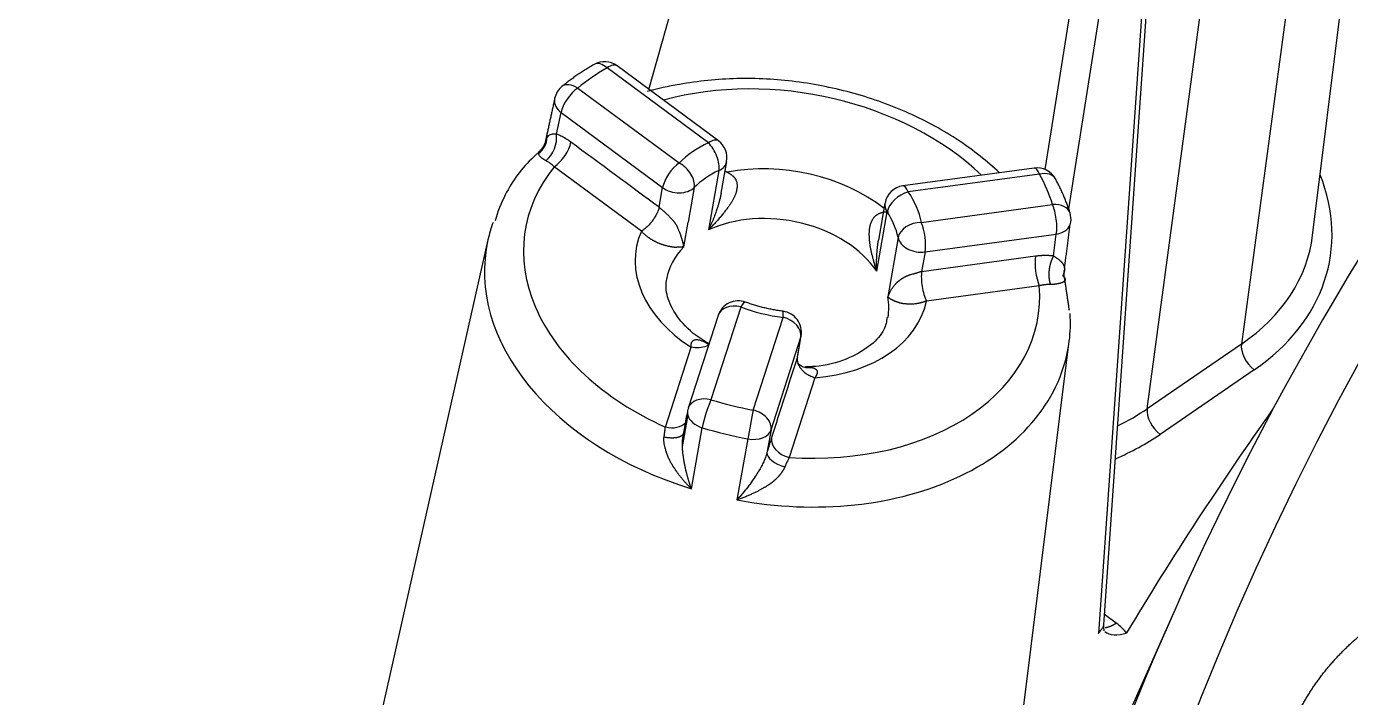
# Model space of a CAD drawing. Header units: millimetres. Extents: x -1286 to 291, y 5350 to 5880.
# Drawn here: x 26.77 to 45.72, y 5699.89 to 5709.49 of the extents above; entities that cross this region are included whole.
import ezdxf

# ---------------------------------------------------------------- set-up
doc = ezdxf.new("R2010")
doc.units = ezdxf.units.MM
doc.layers.add('粗实线层', color=7, linetype='Continuous', lineweight=35)

msp = doc.modelspace()

# ---------------------------------------------------------------- linework, layer by layer
at = {"layer": '粗实线层', "lineweight": 25}
for p, q in [((45.173, 5706.503), (46.277, 5715.359)), ((45.37, 5713.976), (44.154, 5704.948)), ((35.678, 5708.59), (36.991, 5713.27)), ((42.806, 5704.023), (44.022, 5713.051)), ((42.186, 5700.931), (42.841, 5710.319)), ((42.762, 5710.188), (42.108, 5700.808)), ((41.713, 5709.782), (41.344, 5707.446)), ((42.135, 5709.758), (41.68, 5706.881)), ((36.53, 5707.826), (35.079, 5708.898)), ((36.672, 5707.856), (35.221, 5708.928)), ((34.66, 5708.611), (36.112, 5707.539)), ((34.354, 5707.952), (34.421, 5708.259)), ((34.421, 5708.259), (35.872, 5707.187)), ((35.571, 5706.563), (34.323, 5707.484)), ((36.678, 5707.43), (36.529, 5706.581)), ((36.71, 5707.105), (36.79, 5707.562)), ((36.767, 5707.428), (36.798, 5707.405)), ((41.189, 5707.465), (39.311, 5707.211)), ((41.267, 5707.379), (39.389, 5707.124)), ((35.823, 5706.904), (35.872, 5707.187)), ((36.325, 5707.188), (36.239, 5706.693)), ((38.937, 5705.99), (39.085, 5706.839)), ((39.055, 5706.964), (38.962, 5706.432)), ((39.575, 5706.688), (41.453, 5706.943)), ((36.177, 5706.339), (36.239, 5706.693)), ((33.375, 5706.44), (31.365, 5697.518)), ((39.242, 5706.472), (39.094, 5705.623)), ((39.628, 5706.266), (41.506, 5706.521)), ((39.628, 5706.266), (39.579, 5705.982)), ((41.21, 5706.204), (39.579, 5705.982)), ((41.263, 5705.781), (39.649, 5705.562)), ((36.992, 5705.478), (36.565, 5704.151)), ((36.668, 5705.358), (36.241, 5704.031)), ((37.17, 5704.003), (37.596, 5705.33)), ((37.425, 5703.719), (37.851, 5705.046)), ((37.802, 5704.763), (37.851, 5705.046)), ((37.806, 5704.779), (37.856, 5705.066)), ((40.69, 5696.946), (41.691, 5704.989)), ((44.154, 5704.948), (42.806, 5704.023)), ((35.913, 5703.761), (36.28, 5704.902)), ((44.339, 5704.581), (42.991, 5703.655)), ((38.053, 5704.467), (37.686, 5703.326)), ((36.285, 5702.879), (36.441, 5703.751)), ((37.093, 5703.591), (36.936, 5702.719)), ((37.425, 5703.719), (37.366, 5703.393)), ((43.196, 5701.133), (41.264, 5696.786)), ((42.365, 5700.956), (42.197, 5701.08))]:
    msp.add_line(p, q, dxfattribs=at)
for centre, start, end in [((35.042, 5708.686), 53.5479, 119.7355), ((34.623, 5708.398), 129.4873, 167.7723), ((36.493, 5707.613), 350.1023, 53.5479), ((41.23, 5707.167), 28.5726, 97.7315), ((39.352, 5706.912), 97.7315, 170.1023), ((41.416, 5706.731), 352.6928, 17.3869), ((36.955, 5705.266), 69.5194, 162.1793), ((37.559, 5705.118), 350.1023, 82.7936), ((36.528, 5703.939), 162.1793, 169.8399)]:
    msp.add_arc(centre, 0.301, start, end, dxfattribs=at)
for centre, major_axis, ratio, start_param, end_param in [((123.545, 5677.375), (-82.27, 14.355), 0.699163, 5.736612, 7.185331), ((118.007, 5674.177), (-100.175, 17.479), 0.699163, 5.866607, 6.121744), ((123.443, 5676.79), (83.245, -14.525), 0.699163, 2.754267, 3.134506), ((37.699, 5706.664), (-3.823, 0.667), 0.699163, 5.582098, 5.743079), ((35.042, 5708.686), (0.15, -0.262), 0.546332, 2.153908, 3.141489), ((35.042, 5708.686), (-0.179, -0.243), 0.415765, 3.141614, 4.018489), ((37.575, 5705.956), (-3.666, 0.64), 0.699163, 3.947765, 5.30875), ((34.623, 5708.398), (0.179, 0.243), 0.415765, 0.876897, 2.447682), ((34.623, 5708.398), (0.192, -0.233), 0.61319, 2.054921, 3.141577), ((34.623, 5708.398), (-0.295, 0.064), 0.713292, 0.100466, 0.978914), ((34.623, 5708.398), (-0.295, 0.064), 0.713292, 0.000009, 0.100466), ((34.152, 5707.813), (-0.108, -0.281), 0.620968, 0.811324, 2.305428), ((34.517, 5707.909), (-0.295, 0.064), 0.713291, 6.22895, 6.571613), ((33.926, 5707.912), (-0.141, -0.266), 0.974602, 1.126813, 2.043784), ((34.36, 5707.697), (-0.179, -0.243), 0.415765, 0.876896, 2.447692), ((37.699, 5706.664), (1.881, -0.328), 0.699163, 2.356867, 2.685125), ((36.493, 5707.613), (-0.179, -0.243), 0.415765, 3.141606, 4.018472), ((36.493, 5707.613), (-0.128, 0.273), 0.505894, 3.767325, 5.338223), ((37.575, 5705.956), (-3.666, 0.64), 0.699163, 5.911012, 7.508559), ((36.075, 5707.326), (0.179, 0.243), 0.415765, 0.876913, 2.447692), ((36.075, 5707.326), (-0.213, 0.213), 0.64176, 3.565062, 5.135961), ((37.662, 5706.452), (1.584, -0.276), 0.699163, 2.356867, 2.685125), ((36.493, 5707.613), (-0.297, 0.052), 0.699163, 2.356867, 3.141596), ((37.575, 5705.956), (2.079, -0.363), 0.699163, 0.916546, 2.072642), ((41.23, 5707.167), (0.041, -0.299), 0.295836, 2.320451, 3.141582), ((41.23, 5707.167), (-0.265, -0.144), 0.624991, 3.141071, 4.251433), ((37.699, 5706.664), (-3.823, 0.667), 0.699163, 3.487703, 3.648684), ((36.075, 5707.326), (-0.297, 0.052), 0.699163, 0.950197, 2.685125), ((39.352, 5706.912), (0.041, -0.299), 0.295836, 2.320449, 3.141578), ((41.219, 5706.885), (4.201, -0.733), 0.699163, 5.662589, 6.689006), ((39.352, 5706.912), (0.25, 0.168), 0.5938, 1.053066, 2.623862), ((37.699, 5706.664), (1.881, -0.328), 0.699163, 0.262472, 0.59073), ((39.352, 5706.912), (-0.297, 0.052), 0.699163, 6.283172, 6.873915), ((37.662, 5706.452), (1.584, -0.276), 0.699163, 0.262472, 0.59073), ((41.416, 5706.731), (-0.288, -0.09), 0.672564, 3.141615, 4.378449), ((41.416, 5706.731), (-0.041, 0.299), 0.295836, 3.89124, 5.46204), ((37.516, 5705.615), (4.161, -0.726), 0.699163, 3.020429, 3.10745), ((37.514, 5705.602), (-1.584, 0.276), 0.699163, 3.732322, 5.49846), ((39.538, 5706.476), (0.296, 0.058), 0.690475, 1.311441, 2.882237), ((39.538, 5706.476), (-0.041, 0.299), 0.295836, 3.891246, 5.462042), ((41.416, 5706.731), (-0.299, 0.038), 0.709093, 1.965552, 2.949141), ((41.416, 5706.731), (-0.299, 0.038), 0.709093, 2.949141, 3.141581), ((37.516, 5705.615), (4.161, -0.726), 0.699163, 3.10745, 4.535761), ((37.575, 5705.956), (2.079, -0.363), 0.699163, 2.96936, 4.167038), ((39.538, 5706.476), (-0.297, 0.052), 0.699163, 0.262472, 1.997397), ((41.255, 5707.09), (3.905, -0.681), 0.699163, 5.662589, 6.317365), ((37.514, 5705.602), (-1.584, 0.276), 0.699163, 5.826717, 6.283208), ((41.3, 5705.993), (0.041, -0.299), 0.295836, 3.891246, 5.462042), ((37.575, 5705.956), (-3.666, 0.64), 0.699163, 1.722222, 3.319768), ((36.955, 5705.266), (0.287, -0.092), 0.711601, 1.669509, 3.141588), ((36.955, 5705.266), (-0.105, -0.282), 0.184581, 3.138393, 3.933062), ((37.699, 5706.664), (1.881, -0.328), 0.699163, 4.451262, 4.77952), ((37.575, 5705.956), (2.079, -0.363), 0.699163, 5.063755, 6.261432), ((37.514, 5705.602), (-1.584, 0.276), 0.699163, 3.141573, 3.404065), ((37.559, 5705.118), (-0.038, -0.299), 0.04796, 2.366239, 3.145504), ((37.559, 5705.118), (-0.287, 0.092), 0.711601, 3.240305, 4.811101), ((37.516, 5705.615), (4.161, -0.726), 0.699163, 0.034144, 0.167094), ((37.516, 5705.615), (4.161, -0.726), 0.699163, 4.695021, 6.31733), ((37.559, 5705.118), (-0.297, 0.052), 0.699163, 3.044592, 3.141612), ((44.376, 5704.793), (0.171, -0.249), 0.581644, 3.712984, 5.248873), ((36.528, 5703.939), (0.287, -0.092), 0.711601, 1.669509, 3.141588), ((36.528, 5703.939), (-0.297, 0.053), 0.67382, 0.00002, 0.306684), ((36.528, 5703.939), (0.088, 0.288), 0.126232, 0.782143, 2.318039), ((37.699, 5706.664), (-3.823, 0.667), 0.699163, 1.393308, 1.554289), ((37.133, 5703.791), (0.055, 0.296), 0.011801, 0.774295, 2.310191), ((37.133, 5703.791), (-0.287, 0.092), 0.711601, 3.240298, 4.811101), ((39.907, 5706.165), (3.905, -0.681), 0.699163, 5.515301, 5.662589), ((122.418, 5670.919), (85.524, -14.923), 0.699163, 2.819189, 2.879704), ((43.028, 5703.868), (0.171, -0.249), 0.581644, 3.712984, 5.248873), ((35.95, 5703.974), (-0.287, 0.092), 0.711601, 1.669509, 2.825542), ((36.528, 5703.939), (-0.297, 0.053), 0.67382, 0.306684, 1.396508), ((37.663, 5706.459), (-4.119, 0.719), 0.699163, 1.393308, 1.554289), ((37.133, 5703.791), (-0.297, 0.053), 0.67382, 1.557391, 3.047746), ((37.723, 5703.538), (0.287, -0.092), 0.711601, 3.240305, 4.811101), ((39.871, 5705.96), (4.201, -0.733), 0.699163, 5.460081, 5.662589), ((37.658, 5703.321), (0.29, -0.082), 0.44481, 3.218981, 4.713119), ((118.501, 5677.009), (-100.383, 17.515), 0.699163, 6.161367, 8.554451), ((118.501, 5677.009), (100.021, -17.452), 0.699163, 3.021746, 5.411936), ((42.574, 5701.168), (-0.397, -0.308), 0.56679, 0.11467, 1.013422)]:
    msp.add_ellipse(centre, major_axis=major_axis, ratio=ratio, start_param=start_param, end_param=end_param, dxfattribs=at)
for points, degree in [([(34.892, 5708.947), (34.643, 5708.805), (34.432, 5708.631)], 2), ([(34.325, 5708.441), (34.219, 5707.951)], 1), ([(34.225, 5707.984), (34.196, 5707.849)], 1), ([(34.354, 5707.952), (34.344, 5707.953), (34.323, 5707.953), (34.293, 5707.949), (34.266, 5707.941), (34.241, 5707.929), (34.228, 5707.917), (34.222, 5707.91)], 3), ([(34.562, 5707.835), (34.537, 5707.855), (34.487, 5707.888), (34.418, 5707.926), (34.375, 5707.944), (34.354, 5707.952)], 3), ([(35.823, 5706.904), (35.403, 5707.215), (34.983, 5707.525), (34.562, 5707.835)], 3), ([(34.118, 5707.706), (34.035, 5707.63)], 1), ([(34.205, 5707.571), (34.193, 5707.577), (34.172, 5707.589), (34.144, 5707.609), (34.121, 5707.631), (34.106, 5707.652), (34.101, 5707.666), (34.1, 5707.673)], 3), ([(34.323, 5707.484), (34.309, 5707.498), (34.28, 5707.522), (34.241, 5707.551), (34.216, 5707.565), (34.205, 5707.571)], 3), ([(41.704, 5706.821), (41.625, 5707.072), (41.495, 5707.311)], 2), ([(41.625, 5706.037), (41.704, 5706.653)], 1), ([(41.466, 5706.207), (41.472, 5706.259), (41.486, 5706.364), (41.499, 5706.468), (41.506, 5706.521)], 3), ([(41.694, 5705.43), (41.626, 5705.884)], 1), ([(37.597, 5705.417), (37.318, 5705.452), (37.06, 5705.548)], 2), ([(37.802, 5704.763), (37.678, 5704.379), (37.555, 5703.994), (37.431, 5703.61)], 3), ([(36.234, 5703.929), (36.157, 5703.499)], 1), ([(37.431, 5703.61), (37.424, 5703.586), (37.409, 5703.538), (37.387, 5703.465), (37.373, 5703.417), (37.366, 5703.393)], 3), ([(37.686, 5703.326), (37.678, 5703.312), (37.663, 5703.282), (37.642, 5703.237), (37.628, 5703.207), (37.622, 5703.192)], 3), ([(42.512, 5700.814), (42.492, 5700.84), (42.448, 5700.889), (42.394, 5700.935), (42.365, 5700.956)], 3)]:
    msp.add_open_spline(points, degree=degree, dxfattribs=at)
for points, degree, knots in [([(40.693, 5707.399), (40.515, 5707.563), (40.12, 5707.879), (39.414, 5708.265), (38.621, 5708.552), (37.783, 5708.721), (36.932, 5708.767), (36.221, 5708.693), (35.802, 5708.602), (35.654, 5708.56)], 3, [0, 0, 0, 0, 0.144586, 0.297301, 0.450319, 0.603436, 0.756772, 0.91048, 1, 1, 1, 1]), ([(34.197, 5707.851), (34.191, 5707.828), (34.174, 5707.785), (34.145, 5707.739), (34.123, 5707.719), (34.119, 5707.716)], 3, [0, 0, 0, 0, 0.439362, 0.890691, 1, 1, 1, 1]), ([(34.222, 5707.91), (34.218, 5707.906), (34.212, 5707.897), (34.203, 5707.88), (34.199, 5707.864), (34.197, 5707.853), (34.196, 5707.849)], 3, [0, 0, 0, 0, 0.289028, 0.578056, 0.867084, 1, 1, 1, 1]), ([(34.035, 5707.63), (34.032, 5707.628), (33.858, 5707.469), (33.643, 5707.166), (33.513, 5706.84), (33.476, 5706.712)], 3, [0, 0, 0, 0, 0.009346, 0.627215, 1, 1, 1, 1]), ([(34.1, 5707.673), (34.099, 5707.677), (34.099, 5707.685), (34.103, 5707.697), (34.11, 5707.706), (34.116, 5707.712), (34.119, 5707.714)], 3, [0, 0, 0, 0, 0.283799, 0.567597, 0.851396, 1, 1, 1, 1]), ([(36.798, 5707.405), (36.801, 5707.404), (36.807, 5707.401), (36.816, 5707.396), (36.824, 5707.391), (36.832, 5707.387), (36.84, 5707.382), (36.848, 5707.377), (36.855, 5707.372), (36.862, 5707.366), (36.868, 5707.361), (36.875, 5707.356), (36.88, 5707.351), (36.886, 5707.345), (36.891, 5707.34), (36.896, 5707.334), (36.901, 5707.329), (36.905, 5707.323), (36.909, 5707.317), (36.913, 5707.312), (36.916, 5707.306), (36.92, 5707.3), (36.925, 5707.29), (36.931, 5707.274), (36.936, 5707.252), (36.939, 5707.229), (36.939, 5707.204), (36.937, 5707.178), (36.933, 5707.151), (36.928, 5707.127), (36.922, 5707.108), (36.917, 5707.094), (36.911, 5707.078), (36.904, 5707.063), (36.896, 5707.046), (36.888, 5707.029), (36.878, 5707.012), (36.868, 5706.994), (36.856, 5706.975), (36.844, 5706.956), (36.831, 5706.936), (36.817, 5706.916), (36.802, 5706.895), (36.786, 5706.874), (36.77, 5706.852), (36.752, 5706.829), (36.734, 5706.807), (36.715, 5706.783), (36.695, 5706.759), (36.674, 5706.735), (36.652, 5706.71), (36.63, 5706.685), (36.606, 5706.66), (36.581, 5706.634), (36.556, 5706.607), (36.538, 5706.59), (36.529, 5706.581)], 3, [0, 0, 0, 0, 0.010183, 0.020129, 0.029842, 0.039326, 0.048589, 0.057634, 0.066467, 0.075094, 0.083521, 0.091754, 0.0998, 0.107664, 0.115353, 0.122876, 0.130237, 0.137446, 0.144511, 0.151438, 0.158236, 0.164914, 0.171481, 0.193779, 0.216662, 0.24039, 0.265178, 0.291199, 0.318589, 0.347452, 0.361831, 0.377, 0.392985, 0.409801, 0.427462, 0.445979, 0.465356, 0.485601, 0.506715, 0.528701, 0.551559, 0.575289, 0.599893, 0.62537, 0.651719, 0.678943, 0.707041, 0.736017, 0.765872, 0.796611, 0.828239, 0.860762, 0.894189, 0.92853, 0.963796, 1, 1, 1, 1]), ([(36.71, 5707.105), (36.71, 5707.105), (36.71, 5707.102), (36.709, 5707.097), (36.707, 5707.089), (36.706, 5707.081), (36.704, 5707.074), (36.703, 5707.066), (36.701, 5707.059), (36.7, 5707.051), (36.698, 5707.044), (36.696, 5707.036), (36.694, 5707.029), (36.692, 5707.021), (36.69, 5707.014), (36.689, 5707.007), (36.687, 5706.999), (36.684, 5706.99), (36.681, 5706.978), (36.677, 5706.963), (36.671, 5706.945), (36.665, 5706.924), (36.658, 5706.901), (36.649, 5706.875), (36.64, 5706.846), (36.628, 5706.815), (36.616, 5706.781), (36.602, 5706.745), (36.586, 5706.707), (36.569, 5706.667), (36.55, 5706.624), (36.536, 5706.595), (36.529, 5706.581)], 3, [0, 0, 0, 0, 0.001216, 0.014277, 0.027365, 0.04048, 0.053619, 0.066781, 0.079965, 0.093167, 0.106388, 0.119626, 0.13288, 0.146151, 0.159438, 0.172739, 0.183872, 0.200355, 0.222207, 0.249445, 0.282087, 0.320147, 0.36364, 0.412581, 0.466978, 0.526824, 0.592114, 0.662844, 0.738998, 0.820558, 0.907546, 1, 1, 1, 1]), ([(35.823, 5706.904), (35.82, 5706.889), (35.815, 5706.873), (35.803, 5706.841), (35.796, 5706.825), (35.78, 5706.793), (35.771, 5706.777), (35.757, 5706.754), (35.75, 5706.743), (35.742, 5706.732), (35.738, 5706.725), (35.735, 5706.722), (35.723, 5706.705), (35.712, 5706.691), (35.688, 5706.662), (35.674, 5706.648), (35.647, 5706.621), (35.632, 5706.608), (35.602, 5706.583), (35.586, 5706.572), (35.571, 5706.563)], 3, [0, 0, 0, 0, 0.125, 0.125, 0.25, 0.25, 0.375, 0.375, 0.4375, 0.46875, 0.46875, 0.5, 0.5, 0.625, 0.625, 0.75, 0.75, 0.875, 0.875, 1, 1, 1, 1]), ([(36.177, 5706.339), (36.176, 5706.343), (36.175, 5706.351), (36.173, 5706.363), (36.171, 5706.375), (36.169, 5706.386), (36.166, 5706.397), (36.164, 5706.406), (36.161, 5706.416), (36.159, 5706.424), (36.157, 5706.432), (36.154, 5706.44), (36.152, 5706.446), (36.15, 5706.453), (36.148, 5706.458), (36.147, 5706.463), (36.145, 5706.468), (36.143, 5706.472), (36.142, 5706.478), (36.14, 5706.485), (36.137, 5706.493), (36.134, 5706.503), (36.13, 5706.514), (36.126, 5706.526), (36.121, 5706.539), (36.114, 5706.553), (36.107, 5706.569), (36.1, 5706.587), (36.093, 5706.603), (36.088, 5706.616), (36.084, 5706.625), (36.08, 5706.634), (36.075, 5706.644), (36.069, 5706.653), (36.063, 5706.662), (36.057, 5706.671), (36.05, 5706.681), (36.043, 5706.69), (36.035, 5706.7), (36.027, 5706.71), (36.019, 5706.719), (36.01, 5706.729), (36.001, 5706.739), (35.991, 5706.749), (35.982, 5706.76), (35.971, 5706.77), (35.961, 5706.781), (35.951, 5706.791), (35.94, 5706.801), (35.93, 5706.811), (35.919, 5706.821), (35.909, 5706.83), (35.899, 5706.84), (35.888, 5706.849), (35.878, 5706.858), (35.869, 5706.866), (35.859, 5706.875), (35.85, 5706.883), (35.84, 5706.89), (35.832, 5706.897), (35.826, 5706.902), (35.823, 5706.904)], 3, [0, 0, 0, 0, 0.026442, 0.051586, 0.075435, 0.097989, 0.119253, 0.13923, 0.157925, 0.175341, 0.191481, 0.206348, 0.219947, 0.232281, 0.243355, 0.253173, 0.261739, 0.269907, 0.280462, 0.293392, 0.308682, 0.32631, 0.346252, 0.368476, 0.392947, 0.419655, 0.448789, 0.480438, 0.514679, 0.530161, 0.545786, 0.561548, 0.577442, 0.59346, 0.609598, 0.625849, 0.642205, 0.658656, 0.675192, 0.691797, 0.708459, 0.725158, 0.741876, 0.758604, 0.775355, 0.792212, 0.80868, 0.824762, 0.840455, 0.855755, 0.870653, 0.885147, 0.899247, 0.912965, 0.926316, 0.939318, 0.951994, 0.96437, 0.976477, 0.988348, 1, 1, 1, 1]), ([(38.937, 5705.99), (38.934, 5706), (38.928, 5706.019), (38.919, 5706.048), (38.911, 5706.075), (38.904, 5706.1), (38.898, 5706.124), (38.892, 5706.146), (38.886, 5706.166), (38.881, 5706.185), (38.877, 5706.202), (38.873, 5706.217), (38.869, 5706.23), (38.866, 5706.242), (38.864, 5706.252), (38.862, 5706.26), (38.859, 5706.273), (38.855, 5706.29), (38.85, 5706.313), (38.846, 5706.337), (38.843, 5706.361), (38.839, 5706.386), (38.837, 5706.412), (38.834, 5706.438), (38.832, 5706.465), (38.831, 5706.49), (38.831, 5706.512), (38.831, 5706.53), (38.831, 5706.549), (38.832, 5706.566), (38.833, 5706.584), (38.835, 5706.6), (38.838, 5706.617), (38.841, 5706.633), (38.845, 5706.648), (38.849, 5706.663), (38.854, 5706.678), (38.859, 5706.691), (38.865, 5706.705), (38.871, 5706.718), (38.878, 5706.73), (38.885, 5706.742), (38.893, 5706.753), (38.902, 5706.764), (38.911, 5706.773), (38.921, 5706.783), (38.931, 5706.791), (38.943, 5706.8), (38.954, 5706.807), (38.966, 5706.814), (38.979, 5706.82), (38.993, 5706.825), (39.007, 5706.829), (39.021, 5706.833), (39.036, 5706.836), (39.052, 5706.838), (39.069, 5706.839), (39.086, 5706.84), (39.097, 5706.84), (39.103, 5706.839)], 3, [0, 0, 0, 0, 0.030508, 0.05931, 0.086412, 0.111817, 0.135526, 0.157537, 0.17785, 0.196462, 0.213368, 0.228567, 0.242053, 0.253822, 0.263871, 0.272197, 0.278796, 0.300881, 0.32352, 0.34673, 0.370528, 0.394932, 0.419956, 0.445616, 0.471928, 0.498905, 0.517428, 0.535547, 0.55327, 0.570606, 0.587564, 0.604155, 0.62039, 0.636283, 0.651848, 0.667102, 0.682062, 0.69675, 0.711186, 0.725397, 0.739408, 0.753249, 0.766953, 0.780553, 0.794086, 0.80759, 0.821107, 0.834677, 0.848345, 0.862155, 0.87615, 0.890376, 0.904877, 0.919695, 0.934875, 0.950456, 0.966478, 0.982981, 1, 1, 1, 1]), ([(36.177, 5706.339), (36.173, 5706.338), (36.165, 5706.338), (36.154, 5706.337), (36.143, 5706.336), (36.133, 5706.335), (36.123, 5706.335), (36.113, 5706.334), (36.105, 5706.333), (36.097, 5706.333), (36.089, 5706.332), (36.083, 5706.332), (36.077, 5706.332), (36.071, 5706.331), (36.067, 5706.331), (36.063, 5706.331), (36.057, 5706.331), (36.049, 5706.331), (36.039, 5706.332), (36.028, 5706.333), (36.016, 5706.335), (36.004, 5706.337), (35.991, 5706.339), (35.977, 5706.342), (35.963, 5706.345), (35.949, 5706.348), (35.936, 5706.351), (35.925, 5706.354), (35.914, 5706.356), (35.903, 5706.36), (35.892, 5706.363), (35.88, 5706.366), (35.869, 5706.37), (35.858, 5706.374), (35.846, 5706.379), (35.834, 5706.383), (35.823, 5706.388), (35.811, 5706.393), (35.799, 5706.398), (35.787, 5706.404), (35.776, 5706.41), (35.764, 5706.416), (35.752, 5706.422), (35.74, 5706.428), (35.728, 5706.435), (35.716, 5706.442), (35.704, 5706.45), (35.692, 5706.458), (35.681, 5706.466), (35.669, 5706.474), (35.657, 5706.482), (35.646, 5706.491), (35.634, 5706.501), (35.623, 5706.51), (35.612, 5706.52), (35.601, 5706.53), (35.591, 5706.541), (35.58, 5706.552), (35.574, 5706.559), (35.571, 5706.563)], 3, [0, 0, 0, 0, 0.030508, 0.059311, 0.086413, 0.111818, 0.135526, 0.157538, 0.177851, 0.196462, 0.213369, 0.228568, 0.242054, 0.253823, 0.263872, 0.272198, 0.278797, 0.300883, 0.323522, 0.346732, 0.37053, 0.394933, 0.419958, 0.445618, 0.47193, 0.498908, 0.51743, 0.53555, 0.553273, 0.570609, 0.587567, 0.604158, 0.620393, 0.636286, 0.651851, 0.667105, 0.682065, 0.696752, 0.711189, 0.725399, 0.73941, 0.753252, 0.766955, 0.780555, 0.794088, 0.807592, 0.821109, 0.834679, 0.848347, 0.862156, 0.876152, 0.890377, 0.904878, 0.919696, 0.934875, 0.950456, 0.966479, 0.982981, 1, 1, 1, 1]), ([(38.937, 5705.99), (38.937, 5705.998), (38.936, 5706.013), (38.936, 5706.035), (38.935, 5706.057), (38.935, 5706.077), (38.935, 5706.096), (38.935, 5706.115), (38.935, 5706.132), (38.935, 5706.148), (38.936, 5706.162), (38.936, 5706.176), (38.936, 5706.189), (38.937, 5706.2), (38.937, 5706.21), (38.938, 5706.219), (38.938, 5706.227), (38.939, 5706.236), (38.94, 5706.245), (38.941, 5706.257), (38.942, 5706.271), (38.943, 5706.287), (38.945, 5706.305), (38.947, 5706.326), (38.95, 5706.348), (38.953, 5706.373), (38.957, 5706.4), (38.96, 5706.42), (38.962, 5706.431), (38.962, 5706.432)], 3, [0, 0, 0, 0, 0.054587, 0.106494, 0.155726, 0.202286, 0.246183, 0.287424, 0.326017, 0.36197, 0.395289, 0.425981, 0.454054, 0.479516, 0.502377, 0.522646, 0.54033, 0.557191, 0.57898, 0.605673, 0.637237, 0.673629, 0.714796, 0.760674, 0.811192, 0.866329, 0.926472, 0.991807, 1, 1, 1, 1]), ([(41.466, 5706.207), (41.462, 5706.207), (41.453, 5706.208), (41.44, 5706.21), (41.427, 5706.211), (41.413, 5706.212), (41.4, 5706.213), (41.386, 5706.213), (41.372, 5706.214), (41.358, 5706.214), (41.344, 5706.214), (41.329, 5706.214), (41.315, 5706.213), (41.3, 5706.213), (41.286, 5706.212), (41.271, 5706.211), (41.256, 5706.209), (41.24, 5706.208), (41.225, 5706.206), (41.215, 5706.205), (41.21, 5706.204)], 3, [0, 0, 0, 0, 0.053297, 0.106862, 0.160695, 0.214795, 0.269163, 0.323798, 0.378699, 0.433865, 0.489295, 0.544988, 0.600943, 0.657158, 0.713636, 0.770378, 0.827384, 0.884656, 0.942195, 1, 1, 1, 1]), ([(41.601, 5705.921), (41.602, 5705.923), (41.605, 5705.928), (41.608, 5705.934), (41.61, 5705.941), (41.613, 5705.947), (41.615, 5705.953), (41.617, 5705.96), (41.619, 5705.966), (41.621, 5705.972), (41.622, 5705.978), (41.624, 5705.983), (41.625, 5705.989), (41.626, 5705.995), (41.626, 5706), (41.627, 5706.005), (41.627, 5706.011), (41.627, 5706.016), (41.627, 5706.021), (41.627, 5706.026), (41.627, 5706.03), (41.626, 5706.035), (41.626, 5706.04), (41.625, 5706.044), (41.624, 5706.049), (41.623, 5706.053), (41.622, 5706.057), (41.621, 5706.061), (41.619, 5706.066), (41.618, 5706.07), (41.616, 5706.073), (41.615, 5706.077), (41.613, 5706.081), (41.611, 5706.085), (41.608, 5706.09), (41.605, 5706.095), (41.601, 5706.1), (41.597, 5706.105), (41.591, 5706.111), (41.586, 5706.117), (41.579, 5706.124), (41.571, 5706.131), (41.562, 5706.139), (41.552, 5706.147), (41.542, 5706.155), (41.531, 5706.163), (41.521, 5706.171), (41.511, 5706.178), (41.502, 5706.184), (41.494, 5706.19), (41.486, 5706.195), (41.48, 5706.199), (41.474, 5706.202), (41.47, 5706.205), (41.467, 5706.206), (41.466, 5706.207)], 3, [0, 0, 0, 0, 0.022314, 0.044344, 0.06609, 0.087552, 0.10873, 0.129622, 0.150227, 0.170542, 0.190564, 0.210291, 0.229722, 0.248854, 0.267688, 0.286221, 0.304454, 0.322386, 0.340016, 0.357345, 0.374372, 0.391096, 0.407519, 0.423639, 0.439458, 0.454976, 0.470193, 0.485111, 0.499729, 0.51406, 0.528144, 0.540881, 0.555045, 0.57063, 0.587632, 0.606039, 0.625842, 0.647026, 0.669572, 0.69346, 0.718665, 0.745158, 0.772911, 0.805289, 0.835094, 0.862371, 0.887167, 0.909524, 0.929477, 0.947058, 0.962296, 0.975204, 0.985789, 0.994052, 1, 1, 1, 1]), ([(36.548, 5704.95), (36.46, 5704.997), (36.254, 5705.128), (36.033, 5705.388), (35.919, 5705.659), (35.918, 5705.811), (35.935, 5705.879)], 3, [0, 0, 0, 0, 0.173723, 0.45497, 0.737137, 1, 1, 1, 1]), ([(39.579, 5705.982), (39.577, 5705.982), (39.574, 5705.982), (39.568, 5705.981), (39.563, 5705.98), (39.558, 5705.978), (39.553, 5705.977), (39.547, 5705.976), (39.542, 5705.974), (39.537, 5705.973), (39.531, 5705.971), (39.526, 5705.969), (39.521, 5705.967), (39.516, 5705.965), (39.51, 5705.963), (39.506, 5705.962), (39.503, 5705.96), (39.501, 5705.959), (39.497, 5705.959), (39.493, 5705.958), (39.489, 5705.956), (39.484, 5705.955), (39.478, 5705.954), (39.471, 5705.952), (39.463, 5705.95), (39.455, 5705.948), (39.441, 5705.945), (39.423, 5705.94), (39.406, 5705.934), (39.396, 5705.931), (39.39, 5705.928), (39.384, 5705.926), (39.379, 5705.924), (39.374, 5705.921), (39.369, 5705.919), (39.363, 5705.917), (39.358, 5705.915), (39.353, 5705.912), (39.348, 5705.91), (39.343, 5705.907), (39.339, 5705.905), (39.334, 5705.902), (39.329, 5705.9), (39.324, 5705.897), (39.32, 5705.895), (39.315, 5705.892), (39.311, 5705.889), (39.306, 5705.887), (39.302, 5705.884), (39.298, 5705.881), (39.293, 5705.879), (39.289, 5705.876), (39.285, 5705.873), (39.281, 5705.87), (39.277, 5705.868), (39.273, 5705.865), (39.269, 5705.862), (39.265, 5705.859), (39.261, 5705.856), (39.257, 5705.853), (39.254, 5705.851), (39.25, 5705.848), (39.246, 5705.845), (39.243, 5705.842), (39.239, 5705.839), (39.236, 5705.836), (39.232, 5705.833), (39.229, 5705.83), (39.225, 5705.827), (39.221, 5705.824), (39.216, 5705.818), (39.21, 5705.812), (39.203, 5705.804), (39.195, 5705.795), (39.186, 5705.784), (39.176, 5705.772), (39.166, 5705.759), (39.156, 5705.744), (39.145, 5705.727), (39.134, 5705.709), (39.124, 5705.69), (39.113, 5705.669), (39.103, 5705.646), (39.097, 5705.631), (39.094, 5705.623)], 3, [0, 0, 0, 0, 0.005359, 0.010729, 0.016116, 0.021523, 0.026957, 0.032424, 0.037927, 0.043471, 0.049061, 0.054701, 0.060396, 0.066151, 0.071969, 0.077855, 0.079918, 0.082652, 0.086077, 0.090207, 0.095055, 0.10064, 0.106979, 0.114095, 0.122012, 0.130761, 0.140372, 0.171, 0.191971, 0.202397, 0.209537, 0.216727, 0.223967, 0.231254, 0.238587, 0.245964, 0.253383, 0.260841, 0.268337, 0.275869, 0.283436, 0.291039, 0.298674, 0.306341, 0.31404, 0.321767, 0.329522, 0.337303, 0.345108, 0.352935, 0.360784, 0.368654, 0.376544, 0.384453, 0.392381, 0.400326, 0.408289, 0.416267, 0.42426, 0.432268, 0.440288, 0.44832, 0.456363, 0.464416, 0.47248, 0.480553, 0.488636, 0.496728, 0.503501, 0.513529, 0.526822, 0.543393, 0.563251, 0.586405, 0.612864, 0.642638, 0.675731, 0.712139, 0.751859, 0.794888, 0.841217, 0.890835, 0.943755, 1, 1, 1, 1]), ([(39.579, 5705.982), (39.575, 5705.955), (39.574, 5705.922), (39.577, 5705.85), (39.581, 5705.811), (39.594, 5705.733), (39.602, 5705.694), (39.623, 5705.622), (39.635, 5705.589), (39.649, 5705.562)], 3, [0, 0, 0, 0, 0.25, 0.25, 0.5, 0.5, 0.75, 0.75, 1, 1, 1, 1]), ([(41.601, 5705.921), (41.603, 5705.92), (41.605, 5705.918), (41.609, 5705.915), (41.612, 5705.913), (41.616, 5705.91), (41.618, 5705.907), (41.621, 5705.904), (41.623, 5705.901), (41.625, 5705.899), (41.627, 5705.896), (41.629, 5705.893), (41.63, 5705.891), (41.631, 5705.888), (41.632, 5705.885), (41.633, 5705.883), (41.633, 5705.88), (41.633, 5705.878), (41.633, 5705.875), (41.633, 5705.873), (41.633, 5705.87), (41.632, 5705.868), (41.632, 5705.866), (41.631, 5705.863), (41.63, 5705.861), (41.629, 5705.859), (41.628, 5705.856), (41.626, 5705.854), (41.625, 5705.852), (41.623, 5705.85), (41.622, 5705.848), (41.62, 5705.846), (41.617, 5705.843), (41.613, 5705.839), (41.607, 5705.835), (41.601, 5705.832), (41.593, 5705.828), (41.584, 5705.825), (41.574, 5705.822), (41.563, 5705.818), (41.551, 5705.815), (41.539, 5705.813), (41.528, 5705.81), (41.516, 5705.808), (41.504, 5705.806), (41.492, 5705.804), (41.479, 5705.803), (41.468, 5705.801), (41.456, 5705.801), (41.444, 5705.8), (41.433, 5705.8), (41.425, 5705.8), (41.421, 5705.8)], 3, [0, 0, 0, 0, 0.02032, 0.040403, 0.060248, 0.079855, 0.099223, 0.118351, 0.13724, 0.155889, 0.174298, 0.192467, 0.210395, 0.228082, 0.245528, 0.262733, 0.279697, 0.29642, 0.312902, 0.329142, 0.345142, 0.360901, 0.376419, 0.391697, 0.406734, 0.421531, 0.436088, 0.450405, 0.464483, 0.478322, 0.491922, 0.505284, 0.518408, 0.546991, 0.576088, 0.605713, 0.635878, 0.666594, 0.697871, 0.729719, 0.762148, 0.789943, 0.816437, 0.841648, 0.865596, 0.888303, 0.909791, 0.930088, 0.949222, 0.967226, 0.984137, 1, 1, 1, 1]), ([(41.633, 5705.862), (41.626, 5705.882), (41.618, 5705.921), (41.615, 5705.978), (41.625, 5706.013), (41.631, 5706.028)], 3, [0, 0, 0, 0, 0.367334, 0.719485, 1, 1, 1, 1]), ([(41.421, 5705.8), (41.418, 5705.8), (41.412, 5705.8), (41.402, 5705.8), (41.392, 5705.8), (41.382, 5705.799), (41.372, 5705.799), (41.362, 5705.798), (41.351, 5705.797), (41.34, 5705.796), (41.33, 5705.794), (41.319, 5705.793), (41.308, 5705.791), (41.297, 5705.789), (41.285, 5705.786), (41.274, 5705.784), (41.266, 5705.782), (41.263, 5705.781)], 3, [0, 0, 0, 0, 0.063367, 0.127206, 0.191517, 0.256301, 0.321556, 0.387284, 0.453483, 0.520153, 0.587294, 0.654906, 0.722987, 0.791538, 0.860557, 0.930045, 1, 1, 1, 1]), ([(39.649, 5705.562), (39.646, 5705.561), (39.64, 5705.559), (39.631, 5705.556), (39.622, 5705.553), (39.613, 5705.55), (39.604, 5705.548), (39.596, 5705.545), (39.587, 5705.543), (39.579, 5705.541), (39.571, 5705.539), (39.562, 5705.537), (39.554, 5705.535), (39.547, 5705.533), (39.539, 5705.531), (39.531, 5705.53), (39.524, 5705.528), (39.516, 5705.527), (39.509, 5705.526), (39.502, 5705.525), (39.495, 5705.524), (39.488, 5705.523), (39.476, 5705.521), (39.458, 5705.52), (39.436, 5705.519), (39.413, 5705.519), (39.391, 5705.52), (39.369, 5705.521), (39.347, 5705.522), (39.33, 5705.524), (39.317, 5705.525), (39.307, 5705.527), (39.297, 5705.529), (39.287, 5705.531), (39.277, 5705.533), (39.267, 5705.536), (39.258, 5705.539), (39.248, 5705.542), (39.238, 5705.545), (39.229, 5705.548), (39.219, 5705.552), (39.21, 5705.556), (39.201, 5705.559), (39.192, 5705.563), (39.182, 5705.567), (39.174, 5705.572), (39.165, 5705.576), (39.156, 5705.58), (39.148, 5705.585), (39.139, 5705.59), (39.131, 5705.594), (39.123, 5705.6), (39.116, 5705.605), (39.108, 5705.611), (39.101, 5705.616), (39.096, 5705.621), (39.094, 5705.623)], 3, [0, 0, 0, 0, 0.010183, 0.020129, 0.029842, 0.039326, 0.048589, 0.057634, 0.066467, 0.075094, 0.083521, 0.091754, 0.0998, 0.107664, 0.115353, 0.122876, 0.130237, 0.137446, 0.144511, 0.151438, 0.158236, 0.164914, 0.171481, 0.193779, 0.216662, 0.24039, 0.265178, 0.291199, 0.318589, 0.347452, 0.361831, 0.377, 0.392985, 0.409801, 0.427462, 0.445979, 0.465356, 0.485601, 0.506715, 0.528701, 0.551559, 0.575289, 0.599893, 0.62537, 0.651719, 0.678943, 0.707041, 0.736017, 0.765872, 0.796611, 0.828239, 0.860762, 0.894189, 0.92853, 0.963796, 1, 1, 1, 1]), ([(39.082, 5705.329), (39.081, 5705.27), (39.048, 5705.139), (38.878, 5704.934), (38.559, 5704.741), (38.217, 5704.631), (37.985, 5704.623), (37.918, 5704.624)], 3, [0, 0, 0, 0, 0.186083, 0.427023, 0.658199, 0.905512, 1, 1, 1, 1]), ([(36.28, 5704.902), (36.28, 5704.904), (36.28, 5704.909), (36.28, 5704.916), (36.28, 5704.923), (36.281, 5704.93), (36.281, 5704.936), (36.282, 5704.942), (36.283, 5704.948), (36.284, 5704.953), (36.286, 5704.959), (36.287, 5704.964), (36.289, 5704.968), (36.291, 5704.973), (36.293, 5704.977), (36.295, 5704.981), (36.297, 5704.984), (36.3, 5704.988), (36.302, 5704.991), (36.305, 5704.994), (36.308, 5704.996), (36.311, 5704.999), (36.316, 5705.003), (36.326, 5705.007), (36.34, 5705.011), (36.355, 5705.013), (36.373, 5705.012), (36.392, 5705.009), (36.413, 5705.004), (36.43, 5704.998), (36.445, 5704.992), (36.457, 5704.987), (36.469, 5704.981), (36.482, 5704.974), (36.496, 5704.966), (36.511, 5704.957), (36.525, 5704.949), (36.534, 5704.943), (36.538, 5704.94)], 3, [0, 0, 0, 0, 0.021194, 0.041893, 0.062108, 0.081848, 0.101125, 0.11995, 0.138334, 0.15629, 0.173829, 0.190964, 0.207708, 0.224075, 0.240079, 0.255735, 0.271057, 0.28606, 0.300762, 0.315179, 0.329328, 0.343227, 0.356895, 0.403302, 0.450928, 0.500311, 0.5519, 0.606056, 0.663062, 0.723132, 0.753057, 0.784629, 0.817896, 0.852895, 0.889652, 0.928188, 0.968518, 1, 1, 1, 1]), ([(36.539, 5704.942), (36.527, 5704.934), (36.514, 5704.926), (36.469, 5704.905), (36.433, 5704.897), (36.358, 5704.891), (36.319, 5704.893), (36.28, 5704.902)], 3, [0, 0, 0, 0, 0.188578, 0.188578, 0.594289, 0.594289, 1, 1, 1, 1]), ([(37.802, 5704.763), (37.799, 5704.747), (37.798, 5704.731), (37.802, 5704.699), (37.805, 5704.683), (37.816, 5704.653), (37.823, 5704.638), (37.836, 5704.618), (37.842, 5704.608), (37.849, 5704.599), (37.854, 5704.593), (37.856, 5704.59), (37.869, 5704.575), (37.88, 5704.564), (37.907, 5704.54), (37.922, 5704.529), (37.955, 5704.508), (37.973, 5704.498), (38.012, 5704.48), (38.032, 5704.473), (38.053, 5704.467)], 3, [0, 0, 0, 0, 0.125, 0.125, 0.25, 0.25, 0.375, 0.375, 0.4375, 0.46875, 0.46875, 0.5, 0.5, 0.625, 0.625, 0.75, 0.75, 0.875, 0.875, 1, 1, 1, 1]), ([(37.926, 5704.612), (37.902, 5704.611), (37.86, 5704.622), (37.823, 5704.658), (37.808, 5704.678)], 3, [0, 0, 0, 0, 0.534335, 1, 1, 1, 1]), ([(37.921, 5704.611), (37.925, 5704.612), (37.934, 5704.612), (37.947, 5704.613), (37.96, 5704.614), (37.973, 5704.614), (37.984, 5704.614), (37.996, 5704.613), (38.006, 5704.612), (38.016, 5704.61), (38.026, 5704.608), (38.035, 5704.605), (38.043, 5704.602), (38.05, 5704.599), (38.057, 5704.595), (38.063, 5704.591), (38.069, 5704.586), (38.073, 5704.581), (38.077, 5704.576), (38.081, 5704.57), (38.083, 5704.563), (38.085, 5704.556), (38.086, 5704.549), (38.086, 5704.541), (38.085, 5704.533), (38.083, 5704.525), (38.08, 5704.516), (38.077, 5704.507), (38.072, 5704.497), (38.067, 5704.487), (38.06, 5704.477), (38.055, 5704.47), (38.053, 5704.467)], 3, [0, 0, 0, 0, 0.035577, 0.073665, 0.110928, 0.147393, 0.183089, 0.218048, 0.252308, 0.285909, 0.318897, 0.351321, 0.383238, 0.414707, 0.445796, 0.476574, 0.50712, 0.537515, 0.567846, 0.598204, 0.628684, 0.659382, 0.690398, 0.721832, 0.753783, 0.786352, 0.819635, 0.853728, 0.888723, 0.92471, 0.961775, 1, 1, 1, 1]), ([(36.177, 5703.684), (36.187, 5703.739), (36.204, 5703.832), (36.221, 5703.925), (36.228, 5703.964)], 3, [0, 0, 0, 0, 0.582973, 1, 1, 1, 1]), ([(36.285, 5702.879), (36.281, 5702.883), (36.273, 5702.89), (36.261, 5702.902), (36.249, 5702.914), (36.237, 5702.926), (36.226, 5702.938), (36.215, 5702.95), (36.204, 5702.962), (36.193, 5702.974), (36.183, 5702.986), (36.172, 5702.997), (36.162, 5703.009), (36.153, 5703.021), (36.143, 5703.033), (36.134, 5703.044), (36.124, 5703.056), (36.116, 5703.067), (36.107, 5703.079), (36.098, 5703.09), (36.09, 5703.101), (36.082, 5703.113), (36.074, 5703.124), (36.066, 5703.135), (36.059, 5703.145), (36.052, 5703.156), (36.045, 5703.167), (36.038, 5703.177), (36.031, 5703.188), (36.024, 5703.198), (36.018, 5703.208), (36.012, 5703.218), (36.004, 5703.232), (35.993, 5703.25), (35.981, 5703.272), (35.97, 5703.296), (35.959, 5703.32), (35.948, 5703.344), (35.938, 5703.37), (35.929, 5703.396), (35.921, 5703.421), (35.914, 5703.445), (35.908, 5703.467), (35.903, 5703.488), (35.899, 5703.507), (35.896, 5703.526), (35.894, 5703.544), (35.892, 5703.56), (35.892, 5703.576), (35.892, 5703.59), (35.892, 5703.603), (35.893, 5703.612), (35.894, 5703.616)], 3, [0, 0, 0, 0, 0.02032, 0.040403, 0.060248, 0.079855, 0.099223, 0.118351, 0.13724, 0.155889, 0.174298, 0.192467, 0.210395, 0.228082, 0.245528, 0.262733, 0.279697, 0.29642, 0.312902, 0.329142, 0.345142, 0.360901, 0.376419, 0.391697, 0.406734, 0.421531, 0.436088, 0.450405, 0.464483, 0.478322, 0.491922, 0.505284, 0.518408, 0.546991, 0.576088, 0.605713, 0.635878, 0.666594, 0.697871, 0.729719, 0.762148, 0.789943, 0.816437, 0.841648, 0.865596, 0.888303, 0.909791, 0.930088, 0.949222, 0.967226, 0.984137, 1, 1, 1, 1]), ([(35.894, 5703.616), (35.894, 5703.619), (35.895, 5703.626), (35.897, 5703.636), (35.898, 5703.646), (35.9, 5703.656), (35.901, 5703.666), (35.902, 5703.676), (35.904, 5703.686), (35.905, 5703.696), (35.906, 5703.706), (35.908, 5703.715), (35.909, 5703.725), (35.91, 5703.734), (35.911, 5703.743), (35.912, 5703.752), (35.913, 5703.758), (35.913, 5703.761)], 3, [0, 0, 0, 0, 0.063361, 0.127196, 0.191503, 0.256283, 0.321537, 0.387263, 0.453461, 0.520131, 0.587273, 0.654886, 0.72297, 0.791524, 0.860547, 0.930039, 1, 1, 1, 1]), ([(36.285, 5702.879), (36.283, 5702.884), (36.28, 5702.894), (36.274, 5702.909), (36.269, 5702.925), (36.264, 5702.94), (36.259, 5702.955), (36.255, 5702.97), (36.25, 5702.985), (36.245, 5703), (36.241, 5703.014), (36.237, 5703.029), (36.233, 5703.044), (36.229, 5703.058), (36.225, 5703.072), (36.221, 5703.086), (36.218, 5703.1), (36.214, 5703.114), (36.211, 5703.128), (36.208, 5703.141), (36.204, 5703.154), (36.201, 5703.168), (36.199, 5703.181), (36.196, 5703.193), (36.193, 5703.206), (36.191, 5703.219), (36.188, 5703.231), (36.186, 5703.243), (36.184, 5703.255), (36.182, 5703.267), (36.18, 5703.278), (36.178, 5703.289), (36.176, 5703.301), (36.174, 5703.314), (36.172, 5703.328), (36.17, 5703.343), (36.167, 5703.36), (36.165, 5703.378), (36.163, 5703.398), (36.161, 5703.418), (36.159, 5703.44), (36.158, 5703.463), (36.157, 5703.488), (36.157, 5703.514), (36.158, 5703.54), (36.159, 5703.564), (36.161, 5703.586), (36.163, 5703.606), (36.165, 5703.623), (36.168, 5703.638), (36.17, 5703.651), (36.172, 5703.663), (36.174, 5703.672), (36.176, 5703.679), (36.177, 5703.683), (36.177, 5703.684)], 3, [0, 0, 0, 0, 0.022314, 0.044344, 0.06609, 0.087552, 0.10873, 0.129622, 0.150227, 0.170542, 0.190564, 0.210291, 0.229722, 0.248854, 0.267688, 0.286221, 0.304454, 0.322386, 0.340016, 0.357345, 0.374372, 0.391096, 0.407519, 0.423639, 0.439458, 0.454976, 0.470193, 0.485111, 0.499729, 0.51406, 0.528144, 0.540881, 0.555045, 0.57063, 0.587632, 0.606039, 0.625842, 0.647026, 0.669572, 0.69346, 0.718665, 0.745158, 0.772911, 0.805289, 0.835094, 0.862371, 0.887167, 0.909524, 0.929477, 0.947058, 0.962296, 0.975204, 0.985789, 0.994052, 1, 1, 1, 1]), ([(37.366, 5703.393), (37.362, 5703.376), (37.35, 5703.339), (37.327, 5703.28), (37.295, 5703.215), (37.257, 5703.145), (37.21, 5703.069), (37.154, 5702.986), (37.089, 5702.898), (37.015, 5702.807), (36.963, 5702.748), (36.936, 5702.719)], 3, [0, 0, 0, 0, 0.068143, 0.148969, 0.234716, 0.328126, 0.43266, 0.551378, 0.686288, 0.837087, 1, 1, 1, 1]), ([(37.622, 5703.192), (37.621, 5703.189), (37.619, 5703.184), (37.615, 5703.177), (37.612, 5703.169), (37.608, 5703.162), (37.604, 5703.154), (37.599, 5703.147), (37.595, 5703.139), (37.59, 5703.131), (37.585, 5703.124), (37.58, 5703.116), (37.575, 5703.108), (37.57, 5703.101), (37.564, 5703.093), (37.558, 5703.085), (37.552, 5703.078), (37.546, 5703.07), (37.539, 5703.062), (37.532, 5703.055), (37.525, 5703.047), (37.518, 5703.04), (37.511, 5703.032), (37.504, 5703.025), (37.496, 5703.017), (37.488, 5703.01), (37.48, 5703.002), (37.471, 5702.995), (37.463, 5702.987), (37.454, 5702.98), (37.445, 5702.973), (37.436, 5702.966), (37.427, 5702.959), (37.419, 5702.953), (37.41, 5702.947), (37.401, 5702.94), (37.391, 5702.934), (37.38, 5702.926), (37.368, 5702.919), (37.355, 5702.911), (37.341, 5702.902), (37.326, 5702.894), (37.311, 5702.885), (37.294, 5702.875), (37.277, 5702.866), (37.258, 5702.856), (37.239, 5702.845), (37.219, 5702.835), (37.197, 5702.824), (37.175, 5702.814), (37.152, 5702.803), (37.128, 5702.792), (37.103, 5702.781), (37.078, 5702.77), (37.051, 5702.759), (37.023, 5702.749), (36.995, 5702.738), (36.966, 5702.728), (36.946, 5702.722), (36.936, 5702.719)], 3, [0, 0, 0, 0, 0.010276, 0.020607, 0.030995, 0.041446, 0.051963, 0.062549, 0.073208, 0.083943, 0.094759, 0.105659, 0.116647, 0.127724, 0.138896, 0.150166, 0.161535, 0.173009, 0.184589, 0.19628, 0.208083, 0.220002, 0.23204, 0.244199, 0.256482, 0.268892, 0.281431, 0.294102, 0.306907, 0.319848, 0.332929, 0.34615, 0.359514, 0.370089, 0.381764, 0.394544, 0.408433, 0.423435, 0.439552, 0.456788, 0.475146, 0.494629, 0.51524, 0.536982, 0.559858, 0.583869, 0.609018, 0.635307, 0.662739, 0.691314, 0.721035, 0.7519, 0.783912, 0.81707, 0.851372, 0.886819, 0.923408, 0.961136, 1, 1, 1, 1]), ([(44.89, 5699.493), (44.984, 5699.729), (45.132, 5699.963), (45.273, 5700.186), (45.456, 5700.394), (45.631, 5700.593), (45.833, 5700.765), (46.03, 5700.933), (46.234, 5701.06), (46.635, 5701.307), (47.108, 5701.464), (47.571, 5701.618), (48.085, 5701.677), (48.348, 5701.708), (48.587, 5701.717), (48.842, 5701.726), (49.093, 5701.71), (49.355, 5701.694), (49.631, 5701.65), (49.914, 5701.604), (50.227, 5701.527), (50.866, 5701.369), (51.47, 5701.087), (52.086, 5700.799), (52.625, 5700.401)], 2, [0, 0, 0, 0.0625, 0.0625, 0.125, 0.125, 0.1875, 0.1875, 0.25, 0.25, 0.375, 0.375, 0.5, 0.5, 0.5625, 0.5625, 0.625, 0.625, 0.6875, 0.6875, 0.75, 0.75, 0.875, 0.875, 1, 1, 1]), ([(42.19, 5700.844), (42.191, 5700.844), (42.192, 5700.845), (42.187, 5700.865), (42.187, 5700.901), (42.187, 5700.936)], 3, [0, 0, 0, 0, 0.012889, 0.341912, 1, 1, 1, 1]), ([(42.108, 5700.808), (42.115, 5700.816), (42.128, 5700.832), (42.144, 5700.853), (42.157, 5700.871), (42.167, 5700.887), (42.175, 5700.9), (42.18, 5700.911), (42.184, 5700.92), (42.186, 5700.927), (42.186, 5700.931), (42.186, 5700.931)], 3, [0, 0, 0, 0, 0.12221, 0.244421, 0.366631, 0.488841, 0.611052, 0.733262, 0.855473, 0.977683, 1, 1, 1, 1])]:
    msp.add_open_spline(points, degree=degree, knots=knots, dxfattribs=at)
for points in [[(41.466, 5706.207), (41.432, 5706.15), (41.411, 5706.079), (41.403, 5706.006), (41.395, 5705.933), (41.4, 5705.86), (41.421, 5705.8)], [(36.177, 5703.684), (36.174, 5703.649), (36.141, 5703.624), (36.09, 5703.612), (36.039, 5703.6), (35.971, 5703.6), (35.894, 5703.616)]]:
    msp.add_rational_spline(points, [1.01322663316, 1.04511096631, 1.13464096155, 1.28181661887, 1.13464821897, 1.04511979612, 1.01323135035], degree=3, knots=[0, 0, 0, 0, 0.500012, 0.500012, 0.500012, 1, 1, 1, 1], dxfattribs=at)
msp.add_rational_spline([(42.365, 5700.956), (42.306, 5700.916), (42.25, 5700.892), (42.203, 5700.888)], [1.15917435087, 1.08363632114, 1.03498387585, 1.01321701501], degree=3, dxfattribs=at)

doc.saveas('drawing.dxf')
